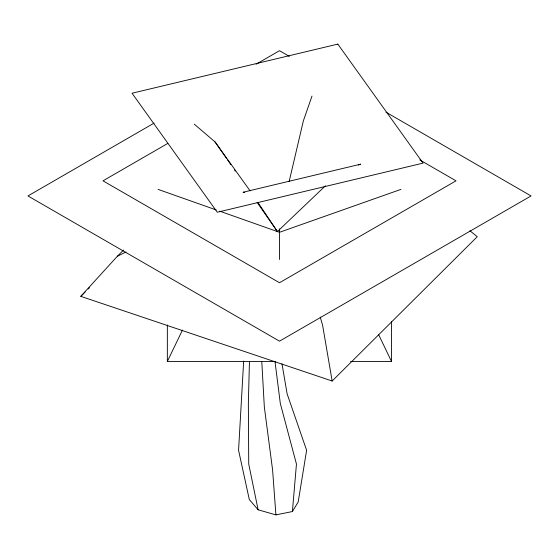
<?xml version="1.0" encoding="UTF-8"?>
<svg xmlns="http://www.w3.org/2000/svg" width="559" height="559" viewBox="0 0 559 559"><rect width="100%" height="100%" fill="white"/><g stroke="black" fill="none" stroke-linecap="round" stroke-linejoin="round"><path stroke-width="0.84" d="M275.517 361.512L167.344 361.477L167.344 324.989M279.5 259.488L279.5 228.82M350.542 361.533L391.545 361.54L391.545 321.579M249.44 361.75L248.357 403.493L248.734 464.075L258.118 509.794L275.908 514.888L292.399 511.548L298.185 502.024L306.618 450.302L287.123 393.843L281.974 363.748M243.668 361.058L238.567 450.302L249.3 499.522L258.118 509.794M292.399 511.548L296.452 464.075L280.318 403.493L275.014 361.631M289.108 181.689L303.383 120.814L311.992 96.078M167.344 361.477L182.465 330.062M469.909 230.755L477.274 236.695L332.158 381.021L80.796 296.354L117.369 256.239L123.539 250.097M80.796 296.354L85.115 292.05M88.203 288.982L89.44 287.752M257.112 202.393L277.404 231.573L325.443 185.77M154.102 123.099L27.95 195.936L279.5 341.165L531.05 195.936L386.01 112.198M256.085 64.222L279.5 50.701L289.317 56.375M167.861 143.377L102.989 180.83L279.5 282.735L456.011 180.83L419.802 159.923M117.369 256.239L125.929 252.046M358.354 165.052L360.744 164.157L243.046 192.254L244.758 192.401M400.922 189.389L279.5 232.299L219.61 211.134M158.078 189.389L216.326 209.974M194.287 124.175L215.033 141.902L250.104 190.871M215.033 141.902L226.423 158.267M227.408 159.692L230.874 164.674M234.34 169.656L235.332 171.082M257.839 202.288L277.404 231.573M378.716 334.827L391.545 361.54M320.223 317.037L322.627 325.373L332.158 381.021M275.908 514.888L272.596 469.944L264.337 407.008L261.787 361.687M337.818 44.112L132.05 93.234L217.283 212.252L423.051 163.13L337.818 44.112"/></g></svg>
